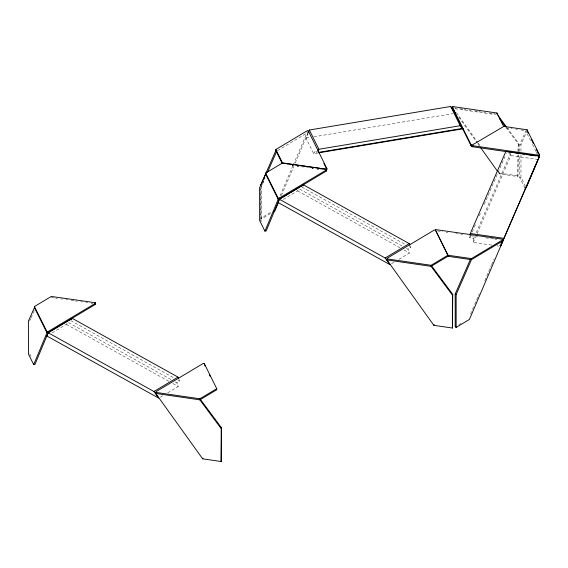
<?xml version="1.0" encoding="UTF-8"?>
<svg xmlns="http://www.w3.org/2000/svg" width="568" height="568" viewBox="0 0 568 568"><rect width="100%" height="100%" fill="white"/><g stroke="black" fill="none" stroke-linecap="round" stroke-linejoin="round"><path stroke-width="0.43" stroke-dasharray="2.84 2.13" d="M524.967 188.1L519.706 177.536L519.72 154.986M519.72 151.514L519.727 144.577L525.812 131.052L530.512 140.495M525.471 186.382L520.962 177.33L520.977 154.78M520.977 151.308L520.984 144.371L526.713 131.641M498.363 172.423L499.393 173.858L517.895 176.556L517.938 154.886M517.945 151.422L518.279 142.895L507.359 128.134M517.895 176.556L518.257 155.021M518.264 151.557L518.279 142.895M474.457 236.735L473.755 238.361L469.786 237.786L469.999 236.075M491.682 245.113L473.25 242.458L473.755 238.361M318.073 152.934L313.699 153.665L305.989 138.102L308.019 133.246M280.123 195.797L292.918 165.757M293.265 164.947L307.444 131.655M281.409 195.506L293.862 166.282M295.246 163.03L308.041 132.99M470.538 314.069L474.351 305.144M474.699 304.327L479.2 293.777M484.745 280.791L486.478 276.737M486.826 275.927L491.334 265.377M491.675 264.56L494.103 258.88M499.648 245.894L500.685 243.466M469.786 237.786L470.844 235.351M472.249 232.099L474.01 228.031M474.365 227.214L475.423 224.779M479.293 215.833L480.35 213.391M484.22 204.452L504.987 156.477M499.393 173.858L499.712 173.126L498.164 170.968M476.218 232.667L510.362 153.793L506.4 153.218M473.25 242.458L475.714 236.778M477.12 233.526L510.866 155.568L510.362 153.793M262.579 183.528L265.064 177.855L262.657 183.457M29.657 320.927L30.722 318.541M31.077 317.746L34.272 310.589M262.302 184.252L260.875 187.433L260.925 220.377L261.678 221.889M313.699 153.665L315.694 150.399L316.816 152.664M52.149 332.884L66.385 324.371L67.876 322.262L171.33 379.743M283.368 199.389L297.604 190.876L299.095 188.768L402.549 246.249M277.532 150.648L307.636 132.628M270.418 213.582L261.578 218.872L260.641 218.346L270.95 212.176M458.894 324.676L461.102 323.348M175.185 381.888L176.733 382.747L179.573 381.05L178.941 379.474M160.247 397.266L163.243 395.477M167.745 392.786L178.231 386.517L176.733 382.747M406.411 248.394L407.952 249.253L410.792 247.556L410.167 245.979M391.473 263.772L394.469 261.983M398.963 259.292L409.45 253.023L407.952 249.253M305.989 138.102L310.362 137.371M313.856 136.789L452.859 113.643M259.668 220.583L260.925 220.377M519.727 144.577L520.984 144.371M519.706 177.536L520.962 177.33M293.784 165.636L292.051 165.387L293.77 165.678M298.974 166.374L297.241 166.126L300.685 166.665M313.678 168.476L311.946 168.227L313.657 168.526M318.868 169.214L317.136 168.966L320.572 169.512M286.847 164.684L288.579 164.933M301.551 166.793L303.276 167.042M306.734 167.532L308.467 167.78M321.438 169.64L323.171 169.889M51.319 297.525L54.776 298.015M55.643 298.143L57.375 298.392M60.833 298.882L62.565 299.13M66.023 299.627L67.755 299.868M71.213 300.365L74.671 300.855M75.537 300.983L77.269 301.232M80.727 301.722L82.459 301.97M85.917 302.46L87.642 302.709M91.107 303.205L92.832 303.447M506.109 127.828L512.222 128.709M515.716 129.213L517.462 129.461M520.955 129.965L526.195 130.718M510.866 155.568L537.193 159.359M437.452 230.913L442.692 231.666M446.185 232.17L447.932 232.426M455.792 233.554L457.538 233.803M461.031 234.307L462.778 234.563M470.638 235.692L475.004 236.323M475.877 236.444L477.624 236.7M485.484 237.829L489.843 238.453M490.716 238.581L494.21 239.085M495.083 239.213L496.83 239.462M496.95 245.873L498.704 246.121M454.577 107.899L456.31 108.154M459.768 108.658L463.225 109.162M464.091 109.29L465.817 109.539M469.282 110.043L471.007 110.291M474.465 110.796L477.929 111.3M478.788 111.427L480.521 111.683M483.979 112.18L485.711 112.436M489.169 112.94L492.626 113.444M493.493 113.572L495.225 113.82M455.124 108.758L495.772 114.679M499.712 173.126L518.215 175.824M301.935 187.071L404.615 244.126M409.251 246.697L410.792 247.556M297.604 190.876L400.191 247.882M404.054 250.019L409.45 253.023M70.716 320.565L173.396 377.621M178.025 380.191L179.573 381.05M66.385 324.371L168.973 381.376M172.828 383.514L178.231 386.517M505.996 127.459L517.966 143.626M456.452 112.684L477.567 142.192M478.086 142.909L480.145 145.784M458.71 117.015L477.248 142.923M477.766 143.64L479.307 145.798M532.472 144.428L535.993 151.507M536.384 152.295L537.953 155.447M29.706 353.871L31.581 357.641M261.514 185.963L261.578 218.872M260.577 187.17L260.641 218.346"/><path stroke-width="0.85" d="M452.533 107.317L471.092 144.783L472.029 145.309L472.029 146.374L471.092 145.848L452.533 108.382L452.852 106.585L496.95 113.004L503.638 126.494L471.909 145.209L471.909 146.281L472.846 146.8L512.144 152.458M472.846 146.8L472.846 145.735L471.909 145.209M527.068 130.846L527.068 129.781L503.489 126.38M539.6 154.957L538.343 155.163L538.343 156.228L539.6 156.022L539.6 154.957L527.068 129.781M156.072 392.715L155.753 393.446L199.865 399.851L216.749 389.755L216.749 388.69L204.217 363.406L202.961 363.612L156.072 391.643L155.753 393.446L202.655 458.837L221.165 461.528L221.527 427.896L200.184 399.119M216.749 388.69L199.865 398.786L199.865 399.851L221.208 428.634L221.165 461.528M204.217 363.406L204.998 366.055M386.978 259.952L387.291 258.149L434.179 230.118L435.443 229.912L447.967 255.195L447.967 256.26L431.084 266.356L386.978 259.952L433.874 325.343L452.384 328.034L452.746 294.401L431.403 265.625M447.967 255.195L431.091 265.291L431.084 266.356L452.433 295.14L452.384 328.034M452.852 106.585L452.533 108.382L454.073 110.54M471.092 145.848L471.092 144.783M496.95 114.076L496.95 113.004M470.105 235.216L470.318 233.505L505.875 151.358L539.508 156.2L500.458 246.377L539.508 156.2M48.195 332.756L46.903 336.015L158.749 398.161L153.928 391.501L48.195 332.756L72.271 318.357L178.004 377.109L178.629 378.686M279.413 199.261L278.128 202.52L389.975 264.667L385.147 258.007L279.413 199.261L303.489 184.863L409.223 243.615L409.855 245.191M95.431 302.751L95.112 303.482L48.223 331.513L48.223 332.585L34.96 364.436L33.704 364.642L46.967 332.791L46.967 331.726L34.435 306.55L51.319 296.453L95.431 302.751L95.112 304.554L48.223 332.585L46.967 332.791L34.435 307.622L34.435 306.55M260.57 185.438L275.842 150.577L275.842 149.512L307.444 130.59L308.381 131.116L326.941 168.582L326.33 169.988L279.442 198.019L279.449 199.091L266.186 230.942L264.929 231.148L278.192 199.297L278.185 198.232L265.654 173.055L282.537 162.959L326.65 169.257L326.337 171.06L279.449 199.091L278.192 199.297L265.661 174.12L265.654 173.055M308.353 132.436L309.368 130.008L450.687 106.472L455.479 113.209M539.6 156.022L526.224 187.894L524.967 188.1M278.639 202.002L274.841 210.934L273.364 211.814M503.014 240.74L471.433 259.675L447.854 256.282L447.854 255.217L435.322 229.934L436.579 229.72L502.069 239.149L503.014 239.675L503.014 240.74L469.402 319.464L456.154 327.409L455.209 326.884L455.195 293.997L470.496 259.15M202.655 458.837L202.968 458.106M221.208 428.634L221.527 427.896M433.874 325.343L434.193 324.612M452.433 295.14L452.746 294.401M267.549 172.182L276.779 151.102M456.154 327.409L456.139 294.522L471.433 259.675L471.433 258.61L503.014 239.675M34.435 307.622L28.4 321.133L28.45 354.084L33.704 364.642M265.661 174.12L259.619 187.639L259.668 220.583L264.929 231.148M317.647 151.301L318.896 149.249L460.222 125.713L462.316 128.439L318.556 152.373M71.49 319.464L72.271 318.357M302.716 185.97L303.489 184.863M153.928 391.501L178.004 377.109M385.147 258.007L409.223 243.615M318.946 152.792L463.19 128.773M278.185 198.232L279.442 198.019M46.967 331.726L48.223 331.513M472.846 145.735L538.343 155.163M513.891 152.714L520.004 153.594M521.751 153.843L524.37 154.219M526.117 154.468L535.723 155.852M470.318 233.505L503.944 238.34M447.854 255.217L471.433 258.61M386.978 258.887L431.091 265.291M155.753 392.381L199.865 398.786M455.195 293.997L456.139 294.522M462.693 128.119L461.188 126.167L462.316 128.439M497.994 115.481L506.315 126.728M499.755 119.024L505.477 126.756M480.336 147.24L497.334 170.982M527.459 131.634L528.24 133.21M531.378 139.501L533.331 143.434M536.469 149.732L538.421 153.665M450.687 106.472L460.222 125.713M309.368 130.008L318.896 149.249M323.852 163.406L326.557 168.866M275.842 149.512L282.523 163.002L326.628 169.314L326.628 170.379L326.941 168.582M275.842 150.577L282.133 163.272M209.308 374.745L210.089 376.328M308.381 131.116L308.389 132.181M326.33 169.988L326.337 171.06M95.112 303.482L95.112 304.554"/></g></svg>
